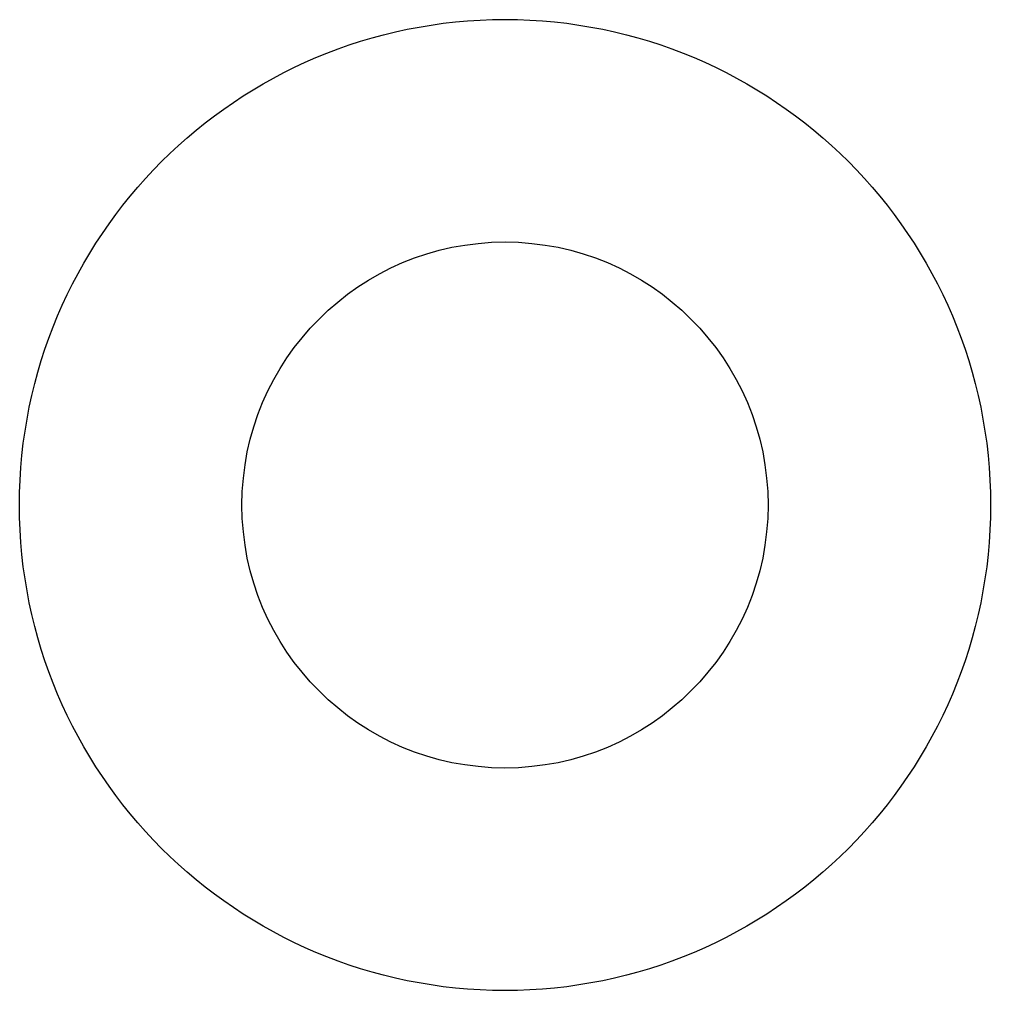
# Model space of a CAD drawing. Extents: x -12 to 12, y -12 to 12.
import ezdxf

# ---------------------------------------------------------------- set-up
doc = ezdxf.new("R2010")
doc.units = 0
doc.layers.add('Sketch', color=7, linetype='CONTINUOUS')

msp = doc.modelspace()

# ---------------------------------------------------------------- linework, layer by layer
at = {"layer": 'Sketch'}
for radius in [12, 6.5]:
    msp.add_circle((0, 0), radius, dxfattribs=at)

doc.saveas('drawing.dxf')
